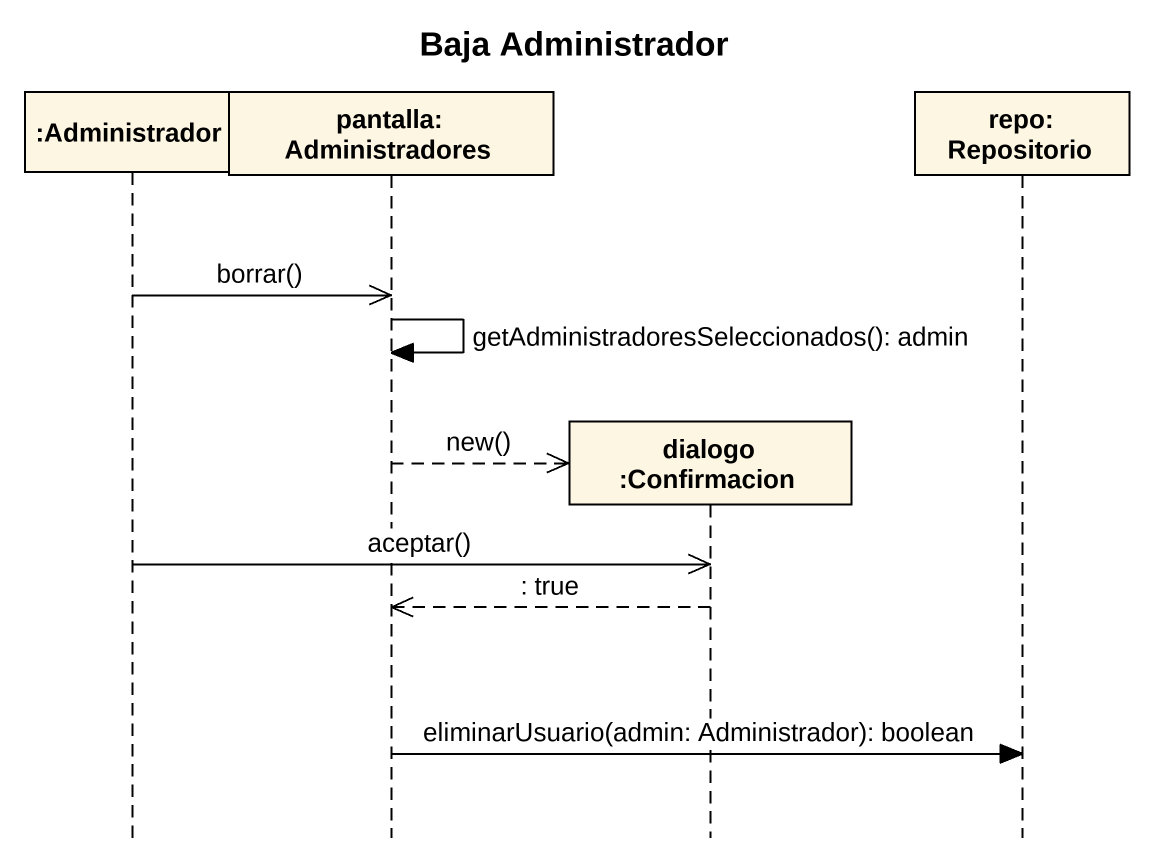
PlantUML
@startuml
title Baja Administrador
hide footbox
participant ":Administrador" as Administrador
participant "pantalla: Administradores" as pantalla_Administradores
participant "dialogo :Confirmacion" as dialogo_Confirmacion
participant "repo: Repositorio" as repo_Repositorio

Administrador ->> pantalla_Administradores : borrar()
pantalla_Administradores -> pantalla_Administradores : getAdministradoresSeleccionados(): admin
pantalla_Administradores -->> dialogo_Confirmacion ** : new()
Administrador ->> dialogo_Confirmacion : aceptar()
dialogo_Confirmacion -->> pantalla_Administradores : : true
pantalla_Administradores -> repo_Repositorio : eliminarUsuario(admin: Administrador): boolean
@enduml
